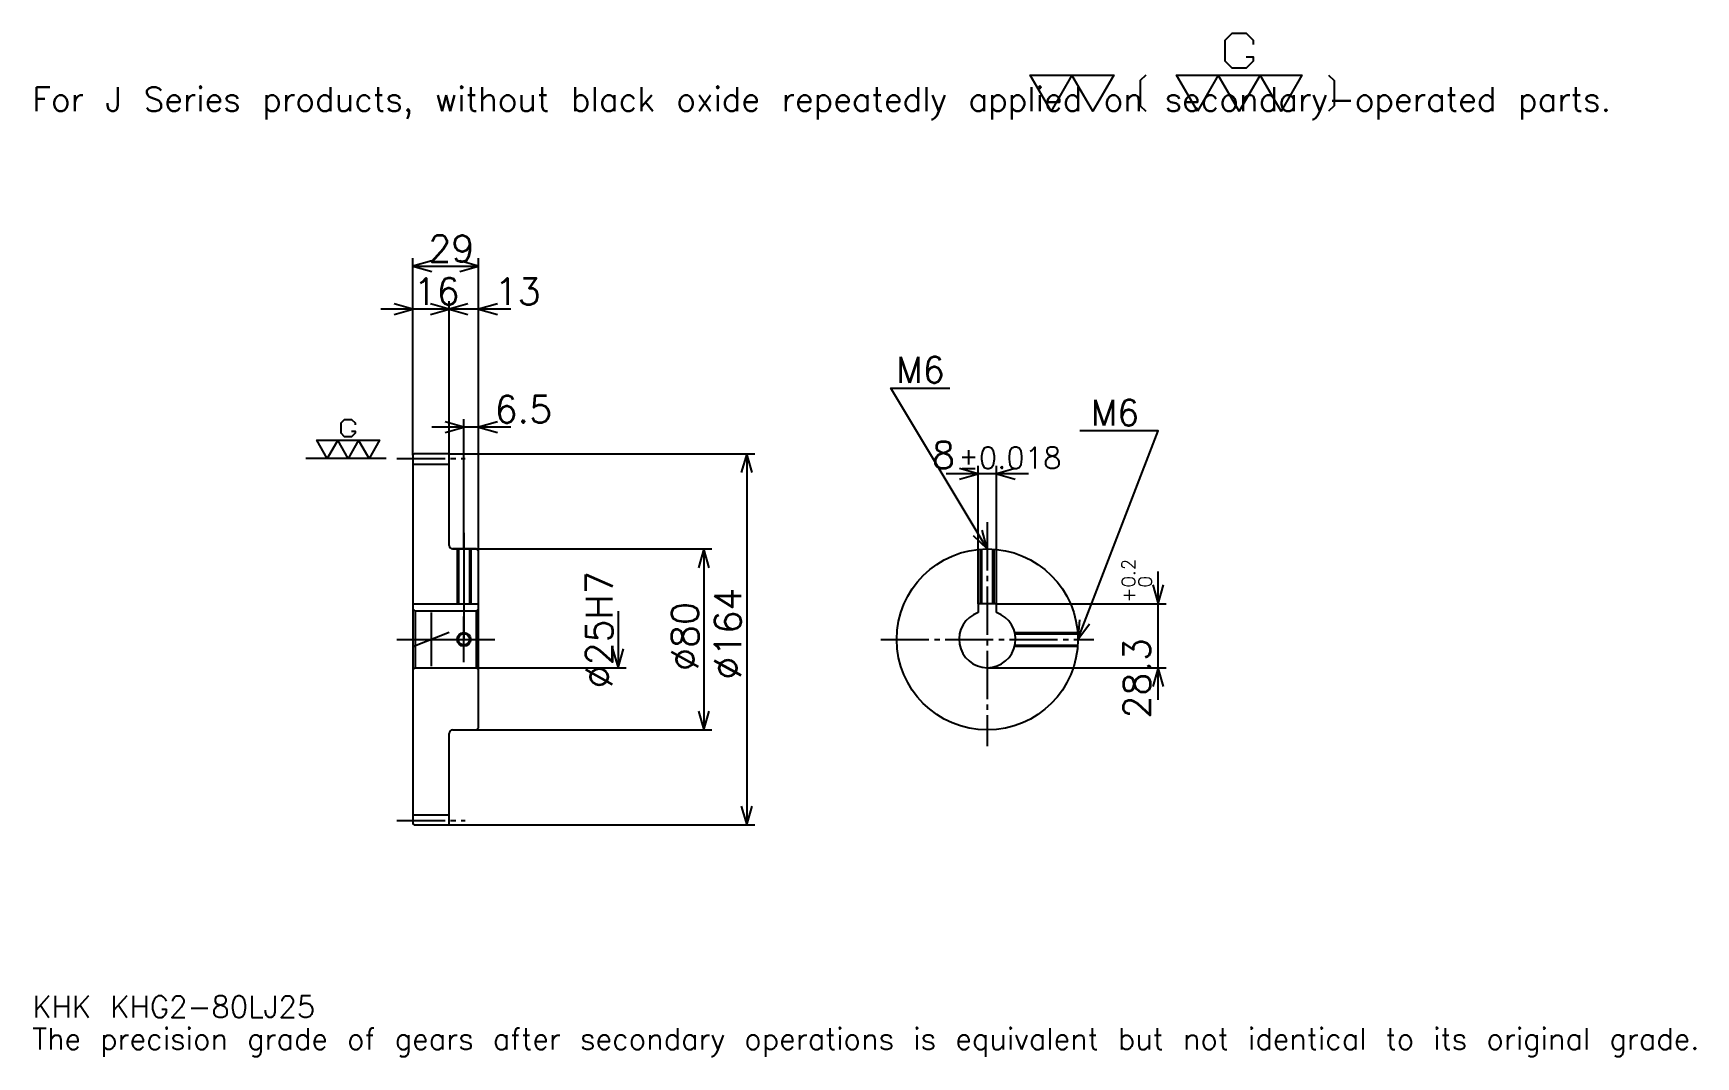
# Model space of a CAD drawing. Extents: x 24 to 759, y 9 to 461.
import ezdxf

# ---------------------------------------------------------------- set-up
doc = ezdxf.new("R2010")
doc.units = 0
doc.linetypes.add('DASHDOT', pattern=[28.434782, 21.326087, -2.369565, 2.369565, -2.369565])
doc.layers.get('0').update_dxf_attribs({"linetype": 'CONTINUOUS'})
doc.layers.add('DASHDOT', color=6, linetype='DASHDOT')
doc.styles.add('KANJI', font='TXT', dxfattribs={"bigfont": 'BIGFONT'})

msp = doc.modelspace()

# ---------------------------------------------------------------- linework, layer by layer
at = {"color": 5}
for p, q in [((191.934784, 275.119568), (191.934784, 361.608704)), ((220.934784, 275.119568), (220.934784, 361.608704)), ((191.934784, 358.054352), (220.934784, 358.054352)), ((222.152176, 339.097839), (177.717392, 339.097839)), ((235.152176, 339.097839), (193.717392, 339.097839)), ((207.934784, 275.119568), (207.934784, 342.652161)), ((235.152176, 286.967407), (200.217392, 286.967407)), ((214.434784, 275.119568), (214.434784, 290.521729)), ((191.934784, 274.619568), (191.934784, 275.119568)), ((207.434784, 275.119568), (220.934784, 275.119568)), ((207.934784, 274.619568), (207.934784, 275.119568)), ((214.434784, 233.119568), (214.434784, 275.119568)), ((214.434784, 233.119568), (214.434784, 275.119568)), ((220.934784, 275.119568), (342.967407, 275.119568)), ((220.934784, 232.119568), (220.934784, 275.119568)), ((339.413055, 275.119568), (339.413055, 111.119568)), ((463.978241, 266.293488), (427.543457, 266.293488)), ((441.760864, 208.919571), (441.760864, 269.847839)), ((449.760864, 208.919571), (449.760864, 269.847839)), ((209.434784, 233.119568), (220.934784, 233.119568)), ((220.934784, 233.119568), (324.010864, 233.119568)), ((320.456512, 233.119568), (320.456512, 153.119568)), ((521.304321, 166.402176), (521.304321, 223.136963)), ((449.760864, 208.919571), (524.858704, 208.919571)), ((282.543488, 205.619568), (282.543488, 180.619568)), ((220.934784, 180.619568), (286.097839, 180.619568)), ((445.760864, 180.619568), (524.858704, 180.619568)), ((209.434784, 153.119568), (220.934784, 153.119568)), ((220.934784, 153.119568), (324.010864, 153.119568)), ((207.434784, 111.119568), (220.934784, 111.119568)), ((220.934784, 111.119568), (342.967407, 111.119568))]:
    msp.add_line(p, q, dxfattribs=at)
at = {"color": 7}
for p, q in [((180.08696, 273.119568), (144.543488, 273.119568)), ((199.934784, 204.967392), (199.934784, 181.271744))]:
    msp.add_line(p, q, dxfattribs=at)
at = {"color": 4}
for p, q in [((191.934784, 270.619568), (207.934784, 270.619568)), ((191.934784, 208.919571), (220.934784, 208.919571)), ((219.934784, 205.619568), (220.934784, 206.619568)), ((192.934784, 205.619568), (192.934784, 180.619568)), ((219.934784, 180.619568), (220.934784, 179.619568)), ((191.934784, 115.619568), (207.934784, 115.619568))]:
    msp.add_line(p, q, dxfattribs=at)
at = {"color": 7}
for points in [[(560.165222, 450.549133), (563.245667, 450.549133), (563.245667, 448.700867), (560.165222, 445.620422), (554.004395, 445.620422), (550.92395, 448.700867), (550.92395, 457.942169), (554.004395, 461.022583), (560.165222, 461.022583), (563.245667, 457.942169), (563.245667, 456.093903)], [(473.913055, 426.521729), (464.671753, 442.539978), (501.636963, 442.539978), (492.39566, 426.521729), (483.154358, 442.539978), (473.913055, 426.521729)], [(515.806946, 442.539978), (513.342651, 440.075653), (513.342651, 428.986084), (515.806946, 426.521729)], [(538.602173, 426.521729), (529.360901, 442.539978), (584.808716, 442.539978), (575.567383, 426.521729), (566.326111, 442.539978), (557.084778, 426.521729), (547.843506, 442.539978), (538.602173, 426.521729)], [(596.514343, 442.539978), (598.978699, 440.075653), (598.978699, 428.986084), (596.514343, 426.521729)], [(164.803253, 285.13327), (166.343475, 285.13327), (166.343475, 284.209137), (164.803253, 282.668915), (161.722824, 282.668915), (160.182617, 284.209137), (160.182617, 288.829773), (161.722824, 290.369995), (164.803253, 290.369995), (166.343475, 288.829773), (166.343475, 287.90564)], [(154.021744, 273.119568), (149.401093, 281.128693), (177.125, 281.128693), (172.504349, 273.119568), (167.883698, 281.128693), (163.263046, 273.119568), (158.642395, 281.128693), (154.021744, 273.119568)]]:
    msp.add_lwpolyline(points, dxfattribs=at)
at = {"color": 5}
for points in [[(200.228256, 360.42392), (191.934784, 358.054352), (200.228256, 355.684784)], [(212.641312, 355.684784), (220.934784, 358.054352), (212.641312, 360.42392)], [(183.641312, 336.728271), (191.934784, 339.097839), (183.641312, 341.467407)], [(199.641312, 336.728271), (207.934784, 339.097839), (199.641312, 341.467407)], [(216.228256, 341.467407), (207.934784, 339.097839), (216.228256, 336.728271)], [(229.228271, 341.467407), (220.934784, 339.097839), (229.228271, 336.728271)], [(445.760864, 233.119568), (403.108704, 304.206543), (429.17392, 304.206543)], [(206.141312, 284.597839), (214.434784, 286.967407), (206.141312, 289.336975)], [(229.228271, 289.336975), (220.934784, 286.967407), (229.228271, 284.597839)], [(485.760864, 193.119568), (521.304321, 285.25), (486.708679, 285.25)], [(341.782623, 266.82608), (339.413055, 275.119568), (337.043488, 266.82608)], [(433.467407, 263.92392), (441.760864, 266.293488), (433.467407, 268.663055)], [(458.054352, 268.663055), (449.760864, 266.293488), (458.054352, 263.92392)], [(439.462036, 239.012039), (445.760864, 233.119568), (443.525787, 241.450302)], [(322.82608, 224.826096), (320.456512, 233.119568), (318.086945, 224.826096)], [(518.934814, 217.213043), (521.304321, 208.919571), (523.67395, 217.213043)], [(486.535248, 201.710083), (485.760864, 193.119568), (490.956757, 200.004288)], [(280.17392, 188.91304), (282.543488, 180.619568), (284.913055, 188.91304)], [(523.67395, 172.326096), (521.304321, 180.619568), (518.934814, 172.326096)], [(318.086945, 161.41304), (320.456512, 153.119568), (322.82608, 161.41304)], [(337.043488, 119.413048), (339.413055, 111.119568), (341.782623, 119.413048)]]:
    msp.add_lwpolyline(points, dxfattribs=at)
at = {"color": 4}
for points in [[(207.934784, 234.619568), (207.934784, 274.619568), (207.434784, 275.119568), (192.434784, 275.119568), (191.934784, 274.619568), (191.934784, 179.619568)], [(209.434784, 153.119568), (219.934784, 153.119568), (220.934784, 154.119568), (220.934784, 232.119568), (219.934784, 233.119568), (209.434784, 233.119568)], [(211.434784, 233.119568), (211.434784, 208.919571)], [(211.974792, 233.119568), (211.974792, 208.919571)], [(216.894775, 233.119568), (216.894775, 208.919571)], [(217.434784, 233.119568), (217.434784, 208.919571)], [(442.760864, 208.919571), (442.760864, 233.006912)], [(443.300842, 208.919571), (443.300842, 233.043854)], [(448.220856, 208.919571), (448.220856, 233.043854)], [(448.760864, 208.919571), (448.760864, 233.006912)], [(191.934784, 179.619568), (192.934784, 180.619568), (219.934784, 180.619568), (219.934784, 205.619568), (192.934784, 205.619568), (191.934784, 206.619568)], [(449.760864, 204.96228), (449.760864, 208.919571), (441.760864, 208.919571), (441.760864, 204.96228)], [(457.895538, 196.119568), (485.648193, 196.119568)], [(458.016418, 195.579575), (485.68515, 195.579575)], [(457.895538, 190.119568), (485.648193, 190.119568)], [(458.016418, 190.659561), (485.68515, 190.659561)], [(191.934784, 179.619568), (191.934784, 111.619568), (192.434784, 111.119568), (207.434784, 111.119568), (207.934784, 111.619568), (207.934784, 151.619568)]]:
    msp.add_lwpolyline(points, dxfattribs=at)
for centre, radius in [((445.760864, 193.119568), 40), ((214.434784, 193.119568), 2.46)]:
    msp.add_circle(centre, radius, dxfattribs=at)
at = {"color": 7}
msp.add_circle((214.434784, 193.119568), 3, dxfattribs=at)
at = {"color": 4}
for centre, radius, start, end in [((209.434784, 234.619568), 1.5, 180, 270), ((445.760864, 193.119568), 12.5, 108.662925185, 71.337074815), ((209.434784, 151.619568), 1.5, 90, 180)]:
    msp.add_arc(centre, radius, start, end, dxfattribs=at)
at = {"layer": 'DASHDOT', "color": 7}
for p, q in [((184.826096, 273.119568), (215.043488, 273.119568)), ((445.760864, 244.967392), (445.760864, 146.010864)), ((214.434784, 233.119568), (214.434784, 193.119568)), ((184.826096, 193.119568), (228.043488, 193.119568)), ((191.934784, 189.968277), (207.934784, 196.270859)), ((398.652161, 193.119568), (492.869568, 193.119568)), ((184.826096, 113.119568), (215.043488, 113.119568))]:
    msp.add_line(p, q, dxfattribs=at)
for points in [[(214.434784, 240.228271), (214.434784, 201.810867)], [(214.434784, 183.010864), (214.434784, 203.228271)], [(204.32608, 193.119568), (224.543488, 193.119568)]]:
    msp.add_lwpolyline(points, dxfattribs=at)

# ---------------------------------------------------------------- texts
at = {"color": 7, "style": 'KANJI'}
for s, height, p in [('For J Series products, without black oxide repeatedly applied on secondary-operated parts.', 10.663043, (23.695652, 426.521729)), ('29', 11.847826, (198.733704, 359.950012)), ('16', 11.847826, (192.233704, 340.993469)), ('13', 11.847826, (228.043488, 340.993469)), ('M6', 11.373913, (405.478271, 306.57608)), ('6.5', 11.847826, (228.043488, 288.863037)), ('M6', 11.373913, (491.447815, 287.619568)), ('8', 11.847826, (421.304626, 268.663055)), ('%%p0.018', 9.478261, (433.032501, 268.663055)), ('KHK KHG2-80LJ25', 9.478261, (23.695652, 26.065218)), ('The precision grade of gears after secondary operations is equivalent but not identical to its original grade.', 9.478261, (23.695652, 11.847826))]:
    msp.add_text(s, height=height, dxfattribs=at).set_placement(p)
for s, height, p in [('0.2', 5.923913, (511.115234, 216.074036)), ('%%c25H7', 11.847826, (280.17392, 171.497284)), ('%%c164', 11.847826, (337.043488, 175.347839)), ('+', 5.923913, (511.115234, 209.439255)), ('0', 5.923913, (518.460876, 216.074036)), ('%%c80', 11.847826, (318.086945, 179.198364)), ('28.3', 11.847826, (517.75, 158.157166))]:
    msp.add_text(s, height=height, rotation=90, dxfattribs=at).set_placement(p)

doc.saveas('drawing.dxf')
